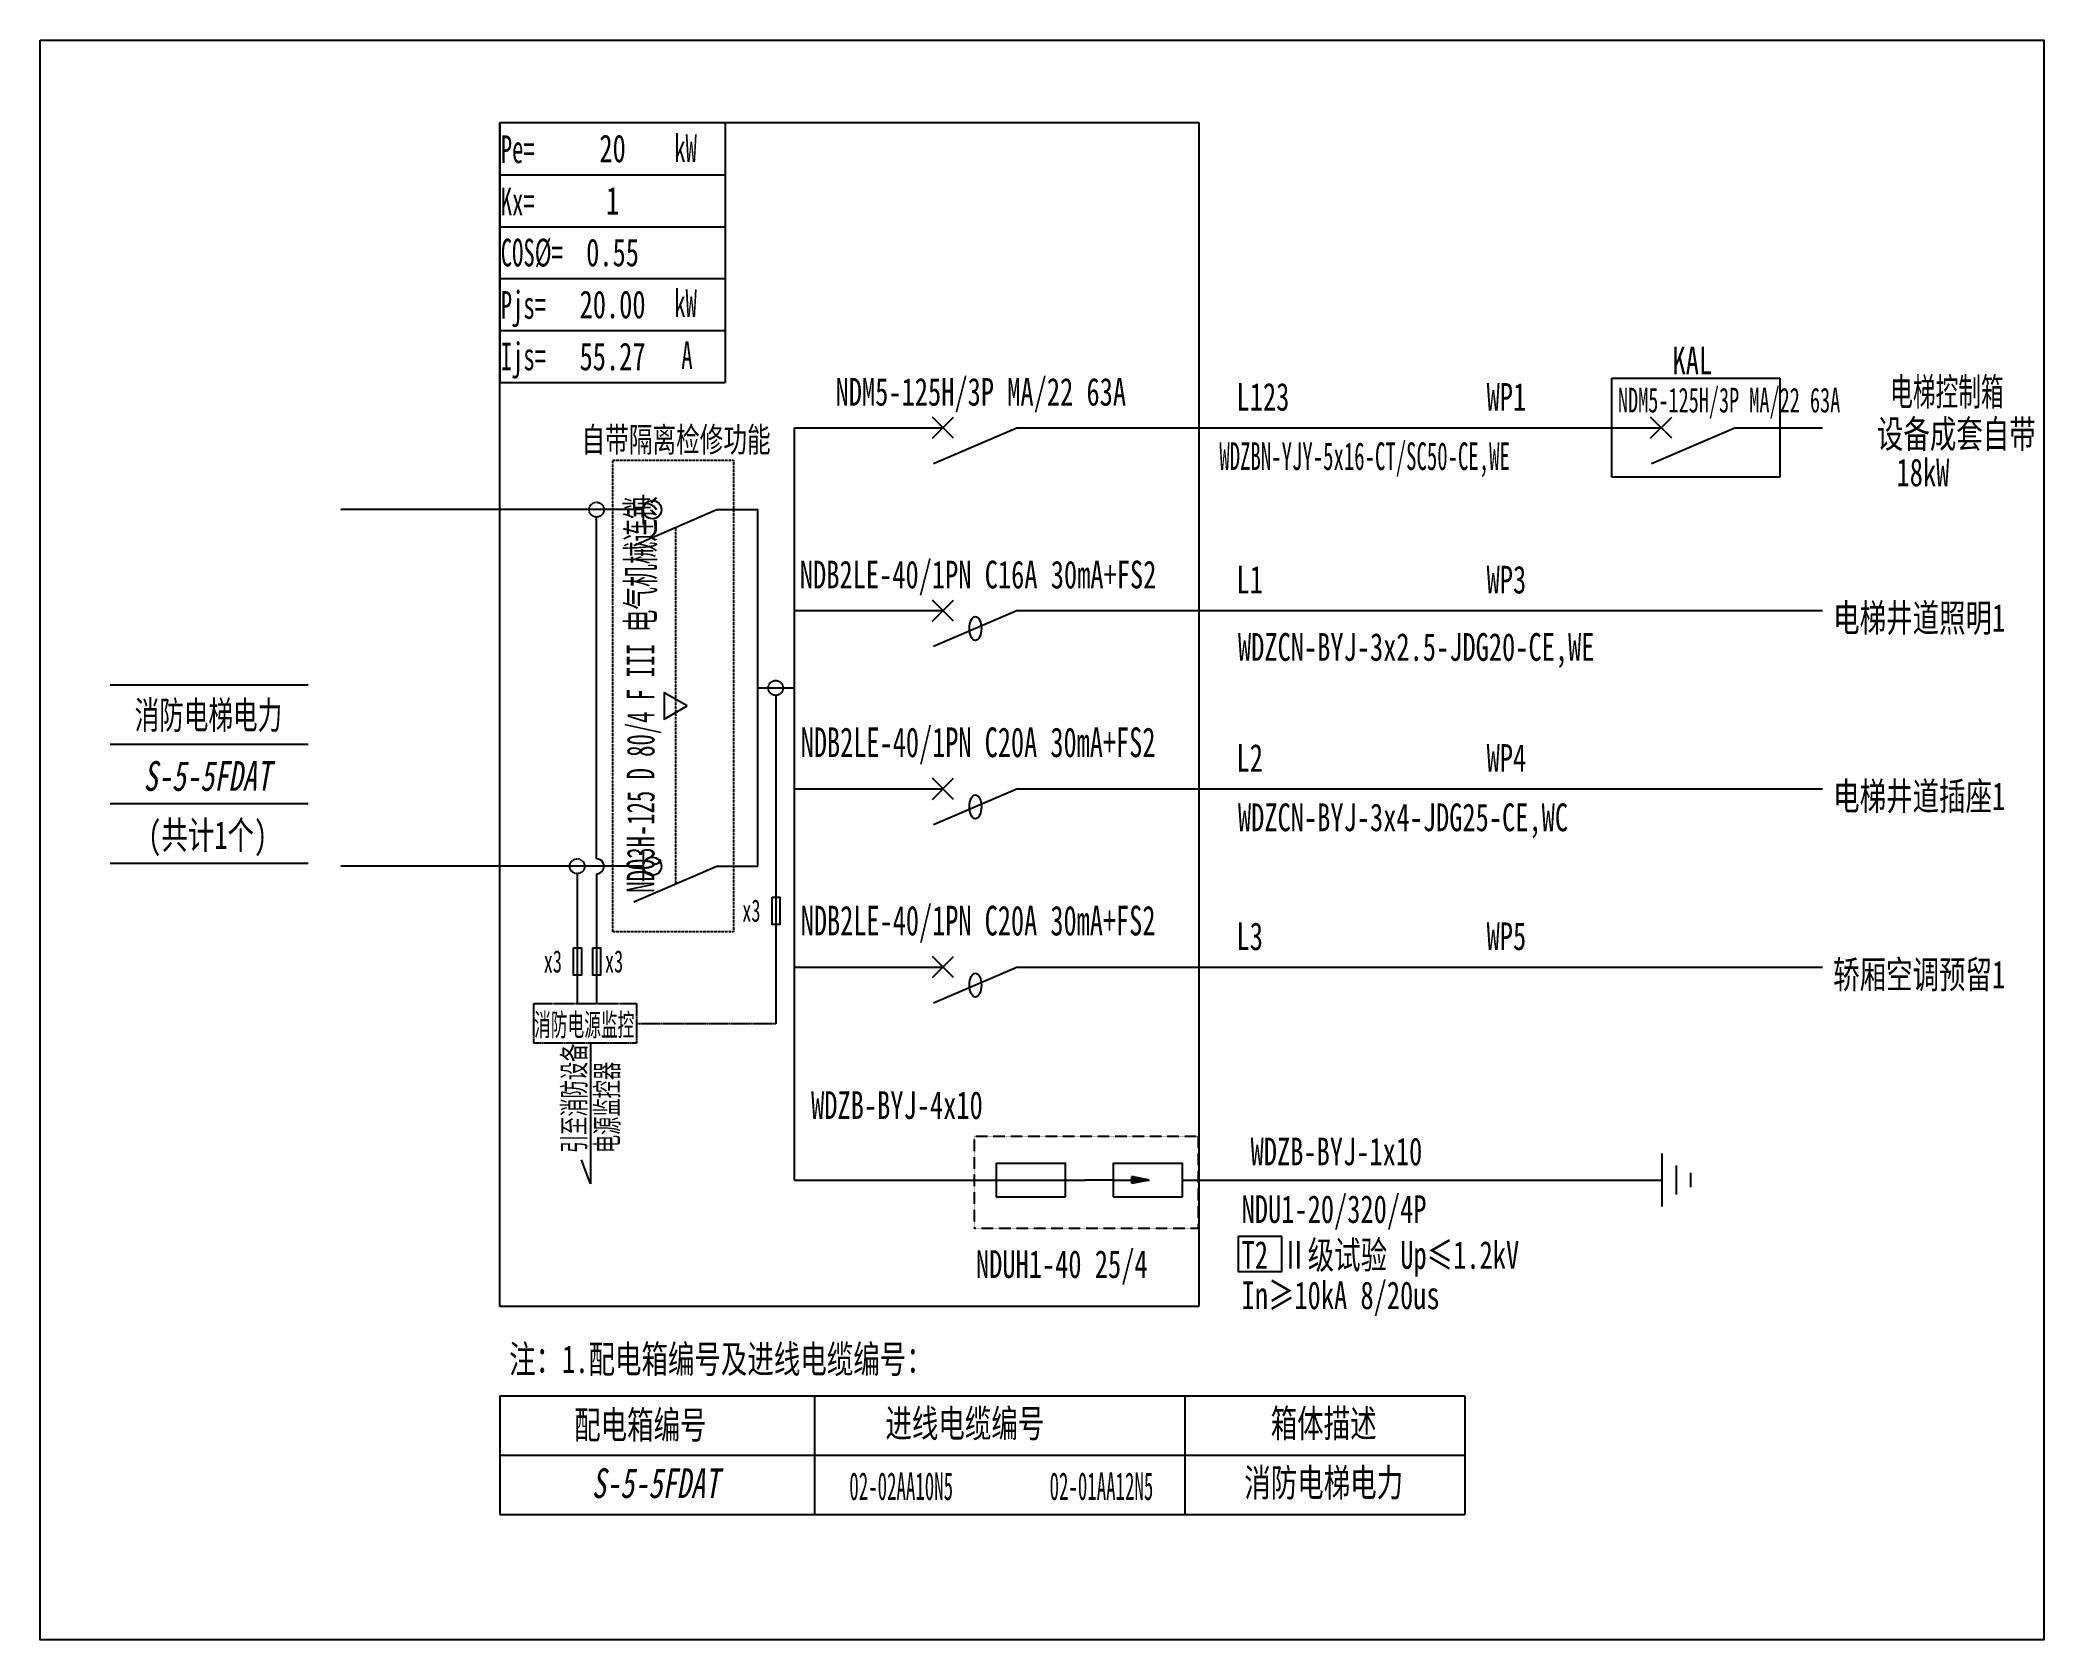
# Model space of a CAD drawing. Extents: x 307624 to 309921, y 318732 to 320566.
import ezdxf
from ezdxf.enums import TextEntityAlignment as Align

# ---------------------------------------------------------------- set-up
doc = ezdxf.new("R2010")
doc.units = 0
doc.header["$MEASUREMENT"] = 0
for name, pattern in [('_点划线L', [1.9, 1.5, -0.17, 0.06, -0.17]), ('DASH', [0.35, 0.25, -0.1]), ('DASHED', [0.75, 0.5, -0.25]), ('DASHED2', [0.375, 0.25, -0.125])]:
    doc.linetypes.add(name, pattern=pattern)
for name, color, linetype in [('D_E_Eqpm(强电设备)', 100, 'Continuous'), ('D_E_Eqpm（强电设备）', 100, 'Continuous'), ('D_E_Text(强电文字)', 51, 'Continuous'), ('D_E_Text（强电文字）', 51, 'Continuous'), ('D_E_Wire(强电线缆)', 10, 'Continuous'), ('D_E_WireEm（强电应急照明线缆）', 10, 'DASHED'), ('D_E_Wire（强电线缆）', 10, 'Continuous'), ('D_T_TableDim（表格尺寸）', 255, 'Continuous'), ('E_E_Text（强电文字）', 51, 'Continuous'), ('系统图', 220, 'Continuous')]:
    doc.layers.add(name, color=color, linetype=linetype)
doc.styles.add('$1$电气', font='', dxfattribs={"width": 0.7})
doc.styles.add('$1$电气箱', font='simhei.ttf', dxfattribs={"width": 0.8, "oblique": 10})
doc.styles.add('电气', font='', dxfattribs={"width": 0.7})
doc.styles.add('电气箱', font='simhei.ttf', dxfattribs={"width": 0.8, "oblique": 10})
doc.styles.get('$1$电气').set_extended_font_data('SimSun')
doc.styles.get('电气').set_extended_font_data('SimSun')

msp = doc.modelspace()

# ---------------------------------------------------------------- linework, layer by layer
at = {"linetype": 'DASHED'}
for p, q in [((308150.7, 319114.1, 0), (308150.7, 320471.4, 0)), ((308150.7, 320471.4, 0), (308952.2, 320471.4, 0)), ((308952.2, 320471.4, 0), (308952.2, 319114.1, 0)), ((308952.2, 319114.1, 0), (308150.7, 319114.1, 0))]:
    msp.add_line(p, q, dxfattribs=at)
at = {"linetype": 'DASHED2', "elevation": 0}
msp.add_lwpolyline([(308694.7, 319309.3), (308951.2, 319309.3), (308951.2, 319203.6), (308694.7, 319203.6)], close=True, dxfattribs=at)
at = {"layer": 'D_E_Eqpm(强电设备)'}
for p, q in [((308719.7, 319278.5, 0), (308799.6, 319278.5, 0)), ((308719.7, 319278.5, 0), (308719.7, 319239.9, 0)), ((308799.3, 319239.9, 0), (308799.3, 319278.5, 0)), ((308853.8, 319278.5, 0), (308933.7, 319278.5, 0)), ((308853.8, 319278.5, 0), (308853.8, 319239.9, 0)), ((308895.2, 319259.2, 0), (308875.2, 319263.3, 0)), ((308875.2, 319255.1, 0), (308875.2, 319263.3, 0)), ((308933.4, 319239.9, 0), (308933.4, 319278.5, 0)), ((308719.7, 319239.9, 0), (308799.3, 319239.9, 0)), ((308853.8, 319259.2, 0), (308821.6, 319259.2, 0)), ((308853.8, 319259.2, 0), (308895.2, 319259.2, 0)), ((308853.8, 319239.9, 0), (308933.4, 319239.9, 0)), ((308895.2, 319259.2, 0), (308875.2, 319255.1, 0))]:
    msp.add_line(p, q, dxfattribs=at)
msp.add_solid([(308875.2, 319255.1, 0), (308895.2, 319259.2, 0), (308875.2, 319263.3, 0)], dxfattribs=at)
at = {"layer": 'D_E_Eqpm（强电设备）'}
for p, q in [((309425.4, 320178.4, 0), (309618.4, 320178.4, 0)), ((309425.4, 320064.9, 0), (309425.4, 320178.4, 0)), ((309618.4, 320178.4, 0), (309618.4, 320064.9, 0)), ((308646.7, 320109.6, 0), (308670.8, 320133.7, 0)), ((308670.8, 320109.6, 0), (308646.7, 320133.7, 0)), ((309470.1, 320109.6, 0), (309494.2, 320133.7, 0)), ((309494.2, 320109.6, 0), (309470.1, 320133.7, 0)), ((308744, 320121.6, 0), (308647.8, 320080.4, 0)), ((309567.3, 320121.6, 0), (309471.2, 320080.4, 0)), ((309618.4, 320064.9, 0), (309425.4, 320064.9, 0)), ((308315.2, 320010.6), (308315.2, 320044.7)), ((308400.3, 320027.7), (308304.2, 319986.4)), ((308646.7, 319900, 0), (308670.8, 319924.1, 0)), ((308670.8, 319900, 0), (308646.7, 319924.1, 0)), ((308744, 319912.1, 0), (308647.8, 319870.9, 0)), ((308646.7, 319695.6, 0), (308670.8, 319719.7, 0)), ((308670.8, 319695.6, 0), (308646.7, 319719.7, 0)), ((308744, 319707.7, 0), (308647.8, 319666.5, 0)), ((308315.2, 319601.8), (308315.2, 319635.9)), ((308400.3, 319618.9), (308304.2, 319577.6)), ((308646.7, 319491.2, 0), (308670.8, 319515.3, 0)), ((308670.8, 319491.2, 0), (308646.7, 319515.3, 0)), ((308744, 319503.3, 0), (308647.8, 319462.1, 0))]:
    msp.add_line(p, q, dxfattribs=at)
at = {"layer": 'D_E_Eqpm（强电设备）', "linetype": 'DASH'}
msp.add_line((308352.3, 319598.3), (308352.3, 320007), dxfattribs=at)
at = {"layer": 'D_E_Eqpm（强电设备）'}
msp.add_lwpolyline([(308365.4, 319802.7), (308339.1, 319817.8), (308339.1, 319787.5)], close=True, dxfattribs=at)
for centre in [(308325.5, 320027.7), (308325.5, 319618.9)]:
    msp.add_circle(centre, 10.4, dxfattribs=at)
for centre in [(308695.9, 319891.5, 0), (308695.9, 319687.1, 0), (308695.9, 319482.7, 0)]:
    msp.add_ellipse(centre, major_axis=(0, 13.7), ratio=0.500475, dxfattribs=at)
at = {"layer": 'D_E_Text（强电文字）'}
for p, q in [((308150.7, 320471.4, 0), (308409, 320471.4, 0)), ((308150.7, 320471.4, 0), (308150.7, 320173.3, 0)), ((308409, 320471.4, 0), (308409, 320173.3, 0)), ((308150.7, 320411.7, 0), (308409, 320411.7, 0)), ((308150.7, 320352.1, 0), (308409, 320352.1, 0)), ((308150.7, 320292.5, 0), (308409, 320292.5, 0)), ((308150.7, 320232.9, 0), (308409, 320232.9, 0)), ((308150.7, 320173.3, 0), (308409, 320173.3, 0))]:
    msp.add_line(p, q, dxfattribs=at)
at = {"layer": 'D_E_Text（强电文字）', "elevation": 0}
msp.add_lwpolyline([(308997.6, 319194.7), (309046.9, 319194.7), (309046.9, 319154), (308997.6, 319154)], close=True, dxfattribs=at)
at = {"layer": 'D_E_Wire(强电线缆)'}
for p, q in [((308488.5, 320121.6, 0), (308658.8, 320121.6, 0)), ((308744, 320121.6, 0), (309482.2, 320121.6, 0)), ((309567.3, 320121.6, 0), (309667.3, 320121.6, 0)), ((308488.5, 319912.1, 0), (308658.8, 319912.1, 0)), ((308744, 319912.1, 0), (309667.3, 319912.1, 0)), ((308488.5, 319707.7, 0), (308658.8, 319707.7, 0)), ((308744, 319707.7, 0), (309667.3, 319707.7, 0)), ((308488.5, 319503.3, 0), (308658.8, 319503.3, 0)), ((308744, 319503.3, 0), (309667.3, 319503.3, 0))]:
    msp.add_line(p, q, dxfattribs=at)
at = {"layer": 'D_E_WireEm（强电应急照明线缆）'}
msp.add_line((308315.2, 319618.9), (307968.5, 319618.9), dxfattribs=at)
at = {"layer": 'D_E_Wire（强电线缆）'}
for p, q in [((308488.5, 319259.2, 0), (308488.5, 320121.6, 0)), ((308315.2, 320027.7), (307968.5, 320027.7)), ((308261.5, 319627.4), (308261.5, 320019.1)), ((308400.3, 320027.7), (308446.3, 320027.7)), ((308446.3, 319618.9), (308446.3, 320027.7)), ((308446.3, 319823.3), (308487.6, 319823.3)), ((308466.9, 319814.7), (308466.9, 319438.1)), ((308239.3, 319610.3), (308239.3, 319461.6, 0)), ((308261.5, 319610.3), (308261.5, 319461.6, 0)), ((308400.3, 319618.9), (308446.3, 319618.9)), ((308254.6, 319416.2, 0), (308254.6, 319255, 0)), ((309483.2, 319228.9, 0), (309483.2, 319289.6, 0)), ((308254.6, 319255, 0), (308244.4, 319282.2)), ((309499.8, 319242.7, 0), (309499.8, 319275.8, 0)), ((309516.3, 319250.9, 0), (309516.3, 319267.5, 0)), ((308488.5, 319259.2, 0), (308821.6, 319259.2, 0)), ((308933.4, 319259.2, 0), (309483.2, 319259.2, 0))]:
    msp.add_line(p, q, dxfattribs=at)
at = {"layer": 'D_E_Wire（强电线缆）', "linetype": '_点划线L'}
msp.add_line((308466.9, 319438.1), (308307.2, 319438.1), dxfattribs=at)
at = {"layer": 'D_E_Wire（强电线缆）', "linetype": 'DASH'}
msp.add_lwpolyline([(308280, 320084.4), (308418.5, 320084.4), (308418.5, 319543.9), (308280, 319543.9)], close=True, dxfattribs=at)
at = {"layer": 'D_E_Wire（强电线缆）'}
for points in [[(308462.8, 319583.5), (308471.7, 319583.5), (308471.7, 319552), (308462.8, 319552)], [(308235.1, 319525.4), (308244.1, 319525.4), (308244.1, 319493.9), (308235.1, 319493.9)], [(308257.3, 319525.4), (308266.2, 319525.4), (308266.2, 319493.9), (308257.3, 319493.9)]]:
    msp.add_lwpolyline(points, close=True, dxfattribs=at)
at = {"layer": 'D_E_Wire（强电线缆）', "linetype": '_点划线L', "elevation": 0}
msp.add_lwpolyline([(308189.5, 319461.6), (308307.2, 319461.6), (308307.2, 319416.2), (308189.5, 319416.2)], close=True, dxfattribs=at)
at = {"layer": 'D_E_Wire（强电线缆）', "linetype": '_点划线L'}
for centre in [(308261.5, 320027.7), (308466.9, 319823.3), (308239.3, 319618.9)]:
    msp.add_circle(centre, 8.52, dxfattribs=at)
at = {"layer": 'D_E_Wire（强电线缆）'}
msp.add_arc((308261.5, 319618.9), 8.52, 269.5766, 90, dxfattribs=at)
at = {"layer": 'D_T_TableDim（表格尺寸）', "color": 255}
for p, q in [((307703.8, 319826.9, 0), (307930.9, 319826.9, 0)), ((307703.8, 319758.8, 0), (307930.9, 319758.8, 0)), ((307703.8, 319690.7, 0), (307930.9, 319690.7, 0)), ((307703.8, 319690.7, 0), (307930.9, 319690.7, 0)), ((307703.8, 319690.7, 0), (307930.9, 319690.7, 0)), ((307703.8, 319690.7, 0), (307930.9, 319690.7, 0)), ((307703.8, 319690.7, 0), (307930.9, 319690.7, 0)), ((307703.8, 319622.5, 0), (307930.9, 319622.5, 0))]:
    msp.add_line(p, q, dxfattribs=at)
at = {"layer": 'D_T_TableDim（表格尺寸）', "ltscale": 3.5}
for p, q in [((308150.7, 319011.9, 0), (309257.1, 319011.9, 0)), ((308150.7, 319011.9, 0), (308150.7, 318875.6, 0)), ((308511.6, 319011.9, 0), (308511.6, 318875.6, 0)), ((308936, 319011.9, 0), (308936, 318875.6, 0)), ((309257.1, 319011.9, 0), (309257.1, 318875.6, 0)), ((308150.7, 318943.7, 0), (309257.1, 318943.7, 0)), ((308150.7, 318943.7, 0), (309257.1, 318943.7, 0)), ((308511.6, 318943.7, 0), (308511.6, 318875.6, 0)), ((308936, 318943.7, 0), (308936, 318875.6, 0)), ((308150.7, 318875.6, 0), (309257.1, 318875.6, 0))]:
    msp.add_line(p, q, dxfattribs=at)
at = {"layer": '系统图', "ltscale": 9973.992009}
msp.add_lwpolyline([(307623.5, 320566), (309921, 320566), (309921, 318732), (307623.5, 318732)], close=True, dxfattribs=at)

# ---------------------------------------------------------------- texts
at = {"layer": 'D_E_Text(强电文字)', "style": '电气', "width": 0.7}
for s, p in [('WDZB-BYJ-4x10', (308507.5, 319329.2, 0)), ('WDZB-BYJ-1x10', (309011.4, 319276.1, 0)), ('T2 Ⅱ级试验 Up≤1.2kV ', (309001.1, 319157.4, 0)), ('In≥10kA 8/20us', (309001.1, 319111.2, 0))]:
    msp.add_text(s, height=31.795, dxfattribs=at).set_placement(p)
at = {"layer": 'D_E_Text(强电文字)', "color": 51, "true_color": 0xffff7f, "style": '电气', "width": 0.7}
msp.add_text('NDU1-20/320/4P', height=31.795, dxfattribs=at).set_placement((309001.1, 319210, 0))
at = {"layer": 'D_E_Text（强电文字）', "linetype": 'Continuous', "style": '电气', "width": 0.6}
for s, p in [('Pe=', (308151.7, 320425, 0)), ('kW', (308350.6, 320426.1, 0)), ('Kx=', (308151.7, 320365.2, 0)), ('COS%%C=', (308151.7, 320306.5, 0)), ('Pjs=', (308151.7, 320246.5, 0)), ('kW', (308350.6, 320248.5, 0)), ('Ijs=', (308151.7, 320187.5, 0)), ('A', (308358.7, 320188.9, 0))]:
    msp.add_text(s, height=31.8, dxfattribs=at).set_placement(p)
at = {"layer": 'D_E_Text（强电文字）', "style": '电气'}
for s, height, width, p in [('KAL', 31.8, 0.7, (309495.2, 320182.8, 0)), ('电梯控制箱', 31.8, 0.6, (309744.7, 320146.9, 0)), ('L123', 31.8, 0.7, (308995.3, 320141.2, 0)), ('WP1', 31.8, 0.7, (309282, 320141.1, 0)), ('NDM5-125H/3P MA/22 63A', 28.389, 0.6, (309432.6, 320139.1, 0)), ('设备成套自带', 31.8, 0.7, (309729.5, 320098.5, 0)), ('自带隔离检修功能', 28.39, 0.7, (308244.3, 320093.8)), ('WDZBN-YJY-5x16-CT/SC50-CE,WE', 31.795, 0.55, (308975.6, 320073.1, 0)), ('18kW', 31.8, 0.7, (309752, 320054.5, 0)), ('L1', 31.8, 0.7, (308995.3, 319931.6, 0)), ('WP3', 31.8, 0.7, (309282, 319931.6, 0)), ('电梯井道照明1', 31.8, 0.7, (309679.3, 319887.7, 0)), ('WDZCN-BYJ-3x2.5-JDG20-CE,WE', 31.795, 0.7, (308996.9, 319854.4, 0)), ('L2', 31.8, 0.7, (308995.3, 319727.2, 0)), ('WP4', 31.8, 0.7, (309282, 319727.2, 0)), ('电梯井道插座1', 31.8, 0.7, (309679.3, 319683.3, 0)), ('WDZCN-BYJ-3x4-JDG25-CE,WC', 31.795, 0.7, (308996.9, 319659.1, 0)), ('x3', 25.55, 0.6, (308428.6, 319555.3)), ('L3', 31.8, 0.7, (308995.3, 319522.8, 0)), ('WP5', 31.8, 0.7, (309282, 319522.8, 0)), ('x3', 25.55, 0.6, (308201, 319497.1)), ('x3', 25.55, 0.6, (308271.2, 319497.1)), ('轿厢空调预留1', 31.8, 0.7, (309679.3, 319478.9, 0)), ('消防电源监控', 25.55, 0.55, (308189.9, 319424.4)), ('注：1.配电箱编号及进线电缆编号：', 31.795, 0.7, (308161.3, 319038, 0))]:
    msp.add_text(s, height=height, dxfattribs=dict(at, width=width)).set_placement(p)
at = {"layer": 'D_E_Text（强电文字）'}
for s, height, style, width, p in [('NDM5-125H/3P MA/22 63A', 31.795, '电气', 0.7, (308702.1, 320160.2, 0)), ('NDB2LE-40/1PN C16A 30mA+FS2', 31.795, '电气', 0.7, (308699, 319950.7, 0)), ('消防电梯电力', 31.8, '$1$电气', 0.65, (307816.5, 319792.7, 0)), ('配电箱编号', 31.8, '电气', 0.7, (308311.7, 318979.2, 0)), ('进线电缆编号', 31.8, '电气', 0.7, (308683.8, 318980.9, 0)), ('箱体描述', 31.8, '电气', 0.7, (309095.2, 318980.9, 0)), ('02-02AA10N5', 31.795, '电气', 0.5, (308610.8, 318908, 0)), ('02-01AA12N5', 31.795, '电气', 0.5, (308840.4, 318908, 0)), ('消防电梯电力', 31.8, '电气', 0.7, (309095.2, 318912.8, 0))]:
    msp.add_text(s, height=height, dxfattribs=dict(at, style=style, width=width)).set_placement(p, align=Align.MIDDLE)
at = {"layer": 'D_E_Text（强电文字）', "style": '电气', "width": 0.6}
msp.add_text('NDQ3H-125 D 80/4 F III 电气机械连锁', height=31.795, rotation=90, dxfattribs=at).set_placement((308313.6, 319815.9), align=Align.MIDDLE)
at = {"layer": 'D_E_Text（强电文字）', "oblique": 10, "width": 0.7}
for style, p in [('$1$电气箱', (307815.1, 319722.4, 0)), ('电气箱', (308329.1, 318911.7, 0))]:
    msp.add_text('S-5-5FDAT', height=34.07, dxfattribs=dict(at, style=style)).set_placement(p, align=Align.MIDDLE)
at = {"layer": 'D_E_Text（强电文字）', "style": '$1$电气', "width": 0.7}
msp.add_text('(共计1个)', height=31.8, dxfattribs=at).set_placement((307815.7, 319638.8, 0), align=Align.CENTER)
at = {"layer": 'D_E_Text（强电文字）', "style": '电气', "width": 0.6}
for s, p in [('引至消防设备', (308248.5, 319290.1, 0)), ('电源监控器', (308286.3, 319290.1, 0))]:
    msp.add_text(s, height=25.55, rotation=90, dxfattribs=at).set_placement(p)
at = {"layer": 'D_E_Text（强电文字）', "color": 51, "true_color": 0xffff7f, "style": '电气', "width": 0.7}
msp.add_text('NDUH1-40 25/4', height=31.795, dxfattribs=at).set_placement((308696.5, 319146.9, 0))
at = {"layer": 'D_E_Text（强电文字）', "width": 258.312, "attachment_point": 5, "style": '电气'}
for s, insert, char_height in [('20', (308279.9, 320441.5, 0), 31.8), ('1', (308279.9, 320381.9, 0), 31.8), ('0.55', (308279.9, 320322.3, 0), 31.8), ('{\\C200;20.00}', (308279.9, 320262.7, 0), 31.795), ('{\\C200;55.27}', (308279.9, 320203.1, 0), 31.795)]:
    msp.add_mtext(s, dxfattribs=dict(at, insert=insert, char_height=char_height))
at = {"layer": 'E_E_Text（强电文字）', "linetype": 'Continuous', "style": '电气', "width": 0.65}
for p in [(308699, 319744, 0), (308699, 319539.6, 0)]:
    msp.add_text('NDB2LE-40/1PN C20A 30mA+FS2', height=34.066, dxfattribs=at).set_placement(p, align=Align.CENTER)

doc.saveas('drawing.dxf')
